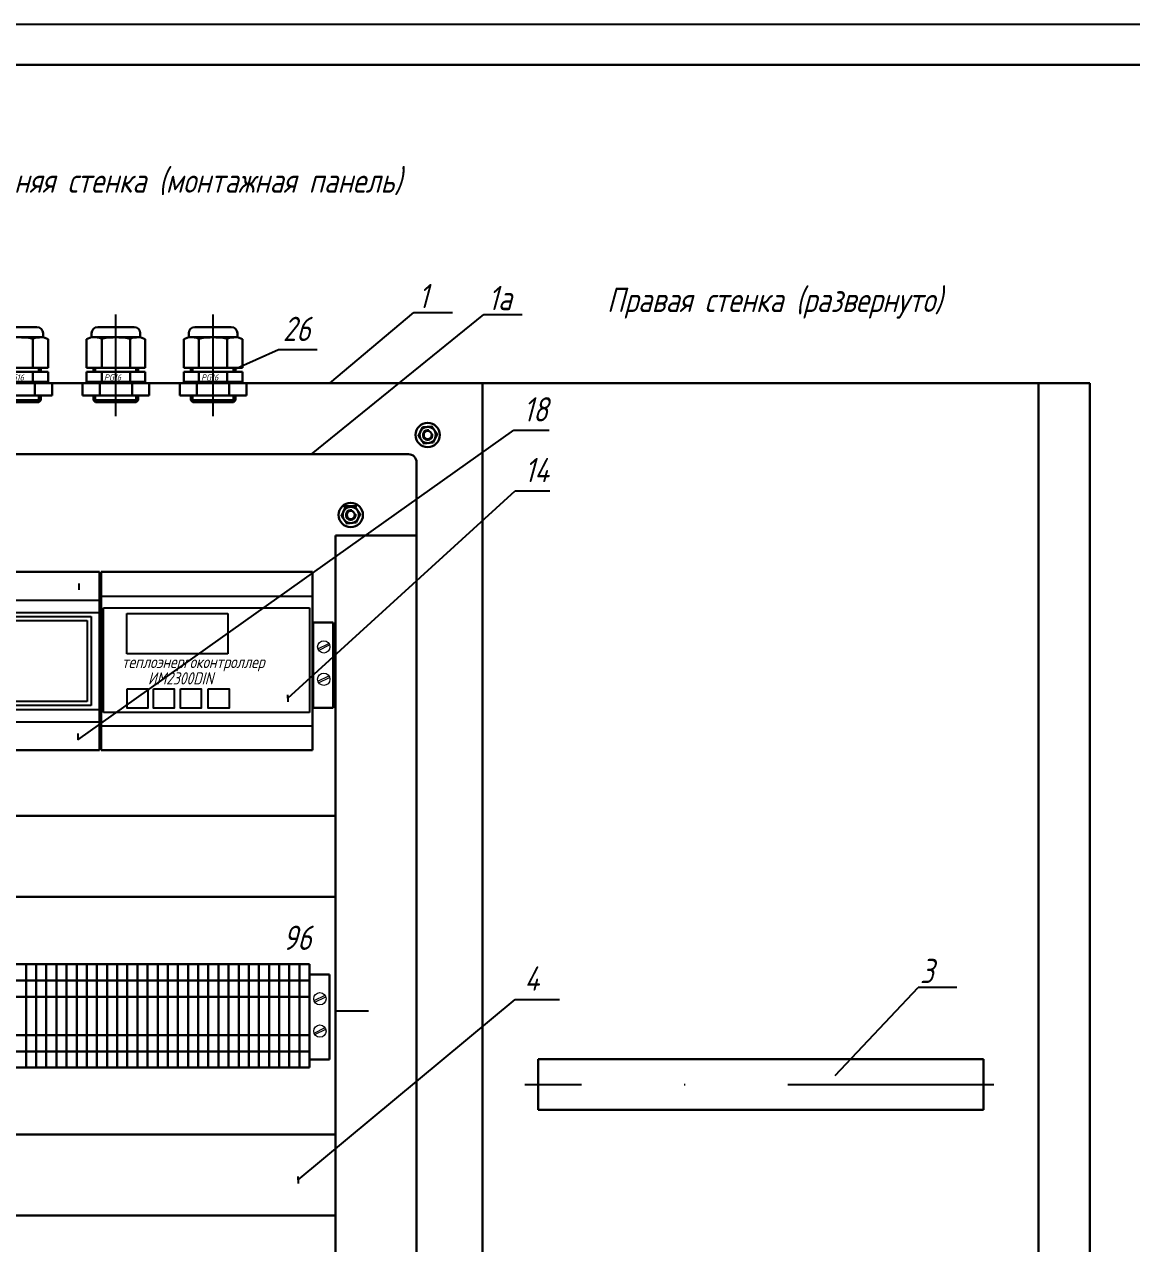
# Model space of a CAD drawing. Header units: millimetres. Extents: x 541 to 3142, y -35 to 600.
# Drawn here: x 1193.2 to 1329.9, y 448.5 to 599 of the extents above; entities that cross this region are included whole.
import ezdxf

# ---------------------------------------------------------------- set-up
doc = ezdxf.new("R2010")
doc.units = ezdxf.units.MM
doc.linetypes.add('DASHDOTX2', pattern=[50.8, 25.4, -12.7, 0, -12.7])
doc.layers.add('ссылки', color=7, linetype='Continuous')
doc.styles.add('GOST тип А', font='GOST_A.TTF', dxfattribs={"oblique": 15})
doc.styles.get("Standard").update_dxf_attribs({"font": 'GOST_A.TTF', "width": 0.8, "oblique": 15, "height": 3})

# ---------------------------------------------------------------- blocks, each defined once
blk = doc.blocks.new('PG16')
at = {"lineweight": 30}
for p, q in [((-3, 5.68), (-3, 6.18)), ((2.25, 6.93), (-2.25, 6.93)), ((3, 5.68), (3, 6.18)), ((-3.62, 5.43), (-3, 5.68)), ((-3.62, 5.43), (-3.62, 1.93)), ((3, 5.68), (-3, 5.68)), ((-1.75, 5.68), (-1.75, 1.93)), ((1.75, 5.68), (1.75, 1.93)), ((3.62, 5.43), (3, 5.68)), ((3.62, 5.43), (3.62, 1.93)), ((-3.62, 1.93), (3.62, 1.93)), ((-2.75, 1.43), (-2.75, 1.93)), ((2.75, 1.43), (2.75, 1.93)), ((-4.12, 0), (-4.12, -1.5)), ((4.12, 0), (-4.12, 0)), ((-3.62, 1.43), (-3.62, 0.18)), ((-3.62, 1.43), (3.62, 1.43)), ((-3.62, 0.18), (3.62, 0.18)), ((-2.75, 0), (-2.75, 0.18)), ((-2, 0), (-2, -1.5)), ((-1.75, 1.43), (-1.75, 0.18)), ((1.75, 1.43), (1.75, 0.18)), ((2, 0), (2, -1.5)), ((2.75, 0), (2.75, 0.18)), ((3.62, 1.43), (3.62, 0.18)), ((4.12, -1.5), (4.12, 0)), ((-4.12, -1.5), (4.12, -1.5)), ((-2.75, -2.07), (-2.75, -1.5)), ((2.75, -2.07), (2.75, -1.5)), ((-2.75, -2.07), (2.75, -2.07)), ((-2.75, -2.07), (-2.5, -2.32)), ((-2.5, -2.32), (2.5, -2.32)), ((2.75, -2.07), (2.5, -2.32))]:
    blk.add_line(p, q, dxfattribs=at)
for p, q in [((-2.5, 1.43), (-2.5, 1.93)), ((2.5, 1.43), (2.5, 1.93)), ((-2.5, 0), (-2.5, 0.18)), ((2.5, 0), (2.5, 0.18)), ((-2.5, -2.32), (-2.5, -1.5)), ((2.5, -2.32), (2.5, -1.5))]:
    blk.add_line(p, q)
for centre, start, end in [((-2.25, 6.18), 90, 180), ((2.25, 6.18), 0, 90)]:
    blk.add_arc(centre, 0.75, start, end, dxfattribs=at)
for centre, major_axis, ratio, start_param, end_param in [((-2.69, 5.43), (-0.937, 0), 0.266667, 3.141593, 4.712389), ((0, 5.43), (-1.75, 0), 0.142857, 3.141593, 6.283185), ((2.69, 5.43), (0.938, 0), 0.266667, 1.570796, 3.141593)]:
    blk.add_ellipse(centre, major_axis=major_axis, ratio=ratio, start_param=start_param, end_param=end_param, dxfattribs=at)
at = {"layer": 'ссылки', "lineweight": 30, "oblique": 15}
blk.add_text('PG16', height=0.75, dxfattribs=at).set_placement((-1.47, 0.35))

msp = doc.modelspace()

# ---------------------------------------------------------------- linework, layer by layer
at = {"color": 7}
for p, q in [((1774.3305, 599), (933.3305, 599)), ((1204.5312, 550.6614), (1204.5312, 563.1934)), ((1216.5312, 550.6614), (1216.5312, 563.1934)), ((1228.6848, 545.947), (1249.953, 563.1913)), ((1230.9274, 554.697), (1241.335, 563.4402)), ((1241.335, 563.4402), (1246.0942, 563.4402)), ((1249.953, 563.1913), (1254.7122, 563.1913)), ((1219.0816, 556.3916), (1224.6085, 558.8898)), ((1224.6085, 558.8898), (1229.3677, 558.8898)), ((1199.8474, 510.6736), (1253.6691, 548.9118)), ((1253.6691, 548.9118), (1258.0454, 548.9118)), ((1225.7482, 515.8545), (1253.8184, 541.4253)), ((1253.8184, 541.4253), (1258.123, 541.4253)), ((1202.6998, 531.422), (1206.0212, 531.422)), ((1199.9498, 529.9965), (1199.9498, 529.198)), ((1202.6998, 528.4173), (1228.796, 528.4173)), ((1162.4941, 527.922), (1202.4941, 527.922)), ((1202.9981, 526.9685), (1228.4371, 526.9685)), ((1202.9981, 514.0714), (1202.9981, 526.9685)), ((1228.4371, 526.9685), (1228.4371, 514.0714)), ((1162.4941, 526.422), (1202.4941, 526.422)), ((1163.7441, 525.922), (1201.4941, 525.922)), ((1164.4941, 525.422), (1200.9941, 525.422)), ((1200.9941, 525.422), (1200.9941, 515.422)), ((1201.4941, 525.922), (1201.4941, 514.922)), ((1205.8603, 526.2905), (1218.3703, 526.2905)), ((1205.8603, 521.2905), (1205.8603, 526.2905)), ((1218.3703, 526.2905), (1218.3703, 521.2905)), ((1231.3639, 525.1599), (1228.9033, 525.1599)), ((1231.3107, 525.1599), (1228.9033, 525.1599)), ((1218.3703, 521.2905), (1205.8603, 521.2905)), ((1225.7482, 515.8545), (1225.7482, 516.2452)), ((1201.4941, 514.922), (1163.4941, 514.922)), ((1200.9941, 515.422), (1163.9941, 515.422)), ((1225.7482, 515.8545), (1225.7482, 515.8545)), ((1225.7482, 515.8545), (1225.7482, 515.3701)), ((1162.4941, 514.422), (1202.4941, 514.422)), ((1228.4371, 514.0714), (1202.9981, 514.0714)), ((1162.4941, 512.922), (1202.4941, 512.922)), ((1202.6998, 512.4267), (1228.796, 512.4267)), ((1199.8474, 511.4722), (1199.8474, 510.6736)), ((1202.6998, 509.422), (1206.0212, 509.422)), ((1230.9, 481.7403), (1228.4393, 481.7403)), ((1230.8467, 481.7403), (1228.4393, 481.7403)), ((1293.3517, 469.2637), (1303.5838, 480.1219)), ((1308.343, 480.1219), (1303.5838, 480.1219)), ((1227.0275, 456.3979), (1253.8184, 478.6533)), ((1253.8184, 478.6533), (1259.3057, 478.6533)), ((1231.6562, 477.2337), (1235.7289, 477.2337)), ((1227.0275, 456.3979), (1227.0275, 456.7887)), ((1227.0275, 456.3979), (1227.0275, 456.3979)), ((1227.0275, 456.3979), (1227.0275, 455.9135))]:
    msp.add_line(p, q, dxfattribs=at)
at = {"color": 7, "lineweight": 30}
for p, q in [((953.3305, 594), (1769.3305, 594)), ((1087.2812, 554.697), (1249.7812, 554.697)), ((1249.7812, 554.697), (1249.7812, 304.697)), ((1249.7812, 554.697), (1324.7812, 554.697)), ((1318.4316, 554.697), (1318.4316, 304.697)), ((1324.7812, 554.697), (1324.7812, 304.697)), ((1096.4062, 545.947), (1240.6562, 545.947)), ((1241.6562, 544.947), (1241.6562, 336.3742)), ((1234.2662, 539.5152), (1232.4722, 539.5152)), ((1231.6562, 535.919), (1241.6562, 535.919)), ((1231.6562, 535.919), (1231.6562, 324.0339)), ((1241.6562, 533.0268), (1241.6562, 314.447)), ((1162.4941, 531.422), (1202.4941, 531.422)), ((1202.4941, 531.422), (1202.4941, 509.422)), ((1202.6998, 531.422), (1202.6998, 509.422)), ((1202.6998, 531.422), (1228.796, 531.422)), ((1228.796, 531.422), (1228.796, 509.422)), ((1202.6577, 524.8869), (1202.505, 524.8869)), ((1228.9065, 524.8869), (1228.7538, 524.8869)), ((1231.3639, 525.1599), (1228.9033, 525.1599)), ((1228.9033, 514.6599), (1228.9033, 525.1599)), ((1228.9033, 514.6599), (1228.9033, 525.1599)), ((1231.3639, 514.6599), (1231.3639, 525.1599)), ((1202.6789, 523.6369), (1202.5263, 523.6369)), ((1228.9277, 523.6369), (1228.775, 523.6369)), ((1202.6882, 517.3869), (1202.5356, 517.3869)), ((1228.9252, 517.3869), (1228.7725, 517.3869)), ((1202.6882, 516.1369), (1202.5356, 516.1369)), ((1228.9252, 516.1369), (1228.7725, 516.1369)), ((1231.3521, 514.6599), (1228.8915, 514.6599)), ((1162.4941, 509.422), (1202.4941, 509.422)), ((1202.6998, 509.422), (1228.796, 509.422)), ((1105.4062, 501.3183), (1231.6562, 501.3183)), ((1105.4062, 491.3183), (1231.6562, 491.3183)), ((1228.4393, 482.9903), (1149.6893, 482.9903)), ((1193.4393, 470.2403), (1193.4393, 482.9903)), ((1193.4393, 470.2403), (1193.4393, 482.9903)), ((1194.6893, 470.2403), (1194.6893, 482.9903)), ((1194.6893, 470.2403), (1194.6893, 482.9903)), ((1195.9393, 470.2403), (1195.9393, 482.9903)), ((1195.9393, 470.2403), (1195.9393, 482.9903)), ((1197.1893, 470.2403), (1197.1893, 482.9903)), ((1197.1893, 470.2403), (1197.1893, 482.9903)), ((1198.4393, 470.2403), (1198.4393, 482.9903)), ((1198.4393, 470.2403), (1198.4393, 482.9903)), ((1199.6893, 470.2403), (1199.6893, 482.9903)), ((1199.6893, 470.2403), (1199.6893, 482.9903)), ((1200.9393, 470.2403), (1200.9393, 482.9903)), ((1200.9393, 470.2403), (1200.9393, 482.9903)), ((1202.1893, 470.2403), (1202.1893, 482.9903)), ((1202.1893, 470.2403), (1202.1893, 482.9903)), ((1203.4393, 470.2403), (1203.4393, 482.9903)), ((1203.4393, 470.2403), (1203.4393, 482.9903)), ((1204.6893, 470.2403), (1204.6893, 482.9903)), ((1204.6893, 470.2403), (1204.6893, 482.9903)), ((1204.6893, 470.2403), (1204.6893, 482.9903)), ((1205.9393, 470.2403), (1205.9393, 482.9903)), ((1205.9393, 470.2403), (1205.9393, 482.9903)), ((1205.9393, 470.2403), (1205.9393, 482.9903)), ((1207.1893, 470.2403), (1207.1893, 482.9903)), ((1207.1893, 470.2403), (1207.1893, 482.9903)), ((1208.4393, 470.2403), (1208.4393, 482.9903)), ((1208.4393, 470.2403), (1208.4393, 482.9903)), ((1209.6893, 470.2403), (1209.6893, 482.9903)), ((1209.6893, 470.2403), (1209.6893, 482.9903)), ((1210.9393, 470.2403), (1210.9393, 482.9903)), ((1210.9393, 470.2403), (1210.9393, 482.9903)), ((1212.1893, 470.2403), (1212.1893, 482.9903)), ((1212.1893, 470.2403), (1212.1893, 482.9903)), ((1213.4393, 470.2403), (1213.4393, 482.9903)), ((1213.4393, 470.2403), (1213.4393, 482.9903)), ((1214.6893, 470.2403), (1214.6893, 482.9903)), ((1214.6893, 470.2403), (1214.6893, 482.9903)), ((1215.9393, 470.2403), (1215.9393, 482.9903)), ((1215.9393, 470.2403), (1215.9393, 482.9903)), ((1217.1893, 470.2403), (1217.1893, 482.9903)), ((1217.1893, 470.2403), (1217.1893, 482.9903)), ((1218.4393, 470.2403), (1218.4393, 482.9903)), ((1218.4393, 470.2403), (1218.4393, 482.9903)), ((1219.6893, 470.2403), (1219.6893, 482.9903)), ((1219.6893, 470.2403), (1219.6893, 482.9903)), ((1219.6893, 470.2403), (1219.6893, 482.9903)), ((1220.9393, 470.2403), (1220.9393, 482.9903)), ((1220.9393, 470.2403), (1220.9393, 482.9903)), ((1220.9393, 470.2403), (1220.9393, 482.9903)), ((1222.1893, 470.2403), (1222.1893, 482.9903)), ((1222.1893, 470.2403), (1222.1893, 482.9903)), ((1223.4393, 470.2403), (1223.4393, 482.9903)), ((1223.4393, 470.2403), (1223.4393, 482.9903)), ((1224.6893, 470.2403), (1224.6893, 482.9903)), ((1225.9393, 470.2403), (1225.9393, 482.9903)), ((1227.1893, 470.2403), (1227.1893, 482.9903)), ((1228.4393, 470.2403), (1228.4393, 482.9903)), ((1230.9, 481.7403), (1228.4393, 481.7403)), ((1230.9, 471.2403), (1230.9, 481.7403)), ((1228.4393, 480.9903), (1108.4499, 480.9903)), ((1228.4393, 478.9903), (1108.4499, 478.9903)), ((1108.4499, 474.2403), (1228.4393, 474.2403)), ((1108.4499, 472.2403), (1228.4393, 472.2403)), ((1230.9, 471.2403), (1228.5, 471.2403)), ((1311.6493, 471.2637), (1256.6493, 471.2637)), ((1256.6493, 471.2637), (1256.6493, 465.0137)), ((1311.6493, 471.2637), (1311.6493, 465.0137)), ((1149.6893, 470.2403), (1228.4393, 470.2403)), ((1311.6493, 465.0137), (1256.6493, 465.0137)), ((1105.4062, 461.9761), (1231.6562, 461.9761)), ((1105.4062, 451.9761), (1231.6562, 451.9761))]:
    msp.add_line(p, q, dxfattribs=at)
at = {"color": 7, "linetype": 'Continuous', "lineweight": 0}
for p, q in [((1229.4737, 521.9168), (1230.8197, 522.5875)), ((1229.5656, 521.7324), (1230.9116, 522.403)), ((1229.4619, 517.9168), (1230.8078, 518.5875)), ((1229.5538, 517.7324), (1230.8997, 518.403)), ((1229.0098, 478.4972), (1230.3557, 479.1678)), ((1229.1017, 478.3128), (1230.4476, 478.9834)), ((1229.0098, 474.4972), (1230.3557, 475.1678)), ((1229.1017, 474.3128), (1230.4476, 474.9834))]:
    msp.add_line(p, q, dxfattribs=at)
at = {"color": 7, "linetype": 'DASHDOTX2'}
msp.add_line((1312.9132, 468.1118), (1255.0242, 468.1118), dxfattribs=at)
at = {"color": 7, "lineweight": 30}
for points in [[(1242.3689, 549.2679), (1241.8809, 548.2214), (1242.5432, 547.2755), (1243.6935, 547.3761), (1244.1815, 548.4226), (1243.5192, 549.3685)], [(1232.8689, 539.3929), (1232.3809, 538.3464), (1233.0432, 537.4005), (1234.1935, 537.5011), (1234.6815, 538.5476), (1234.0192, 539.4935)]]:
    msp.add_lwpolyline(points, close=True, dxfattribs=at)
at = {"color": 7}
for points in [[(1205.9103, 517.002), (1208.4798, 517.002), (1208.4798, 514.6056), (1205.9103, 514.6056)], [(1209.1649, 517.002), (1211.7344, 517.002), (1211.7344, 514.6056), (1209.1649, 514.6056)], [(1212.5052, 517.002), (1215.0747, 517.002), (1215.0747, 514.6056), (1212.5052, 514.6056)], [(1215.9311, 517.002), (1218.5006, 517.002), (1218.5006, 514.6056), (1215.9311, 514.6056)]]:
    msp.add_lwpolyline(points, close=True, dxfattribs=at)
at = {"color": 7, "lineweight": 30}
for centre, radius in [((1243.0312, 548.322), 1.5), ((1243.0312, 548.322), 1), ((1243.0312, 548.322), 1), ((1243.0312, 548.322), 1), ((1243.0312, 548.322), 0.5), ((1233.5312, 538.447), 1.5), ((1233.5312, 538.447), 1), ((1233.5312, 538.447), 1), ((1233.5312, 538.447), 1), ((1233.5312, 538.447), 0.5)]:
    msp.add_circle(centre, radius, dxfattribs=at)
at = {"color": 7, "linetype": 'Continuous', "lineweight": 0}
for centre in [(1230.1927, 522.1599), (1230.1927, 518.1599), (1229.7287, 478.7403), (1229.7287, 474.7403)]:
    msp.add_circle(centre, 0.7589, dxfattribs=at)
at = {"color": 7}
for centre in [(1243.0312, 548.322), (1233.5312, 538.447)]:
    msp.add_arc(centre, 0.6127, 77.654356, 9.494214, dxfattribs=at)
at = {"color": 7, "lineweight": 30}
msp.add_arc((1240.6562, 544.947), 1, 0, 90, dxfattribs=at)

# ---------------------------------------------------------------- block references
at = {"color": 7}
for p in [(1192.5312, 554.697), (1204.5312, 554.697), (1216.5312, 554.697)]:
    msp.add_blockref('PG16', p, dxfattribs=at)

# ---------------------------------------------------------------- texts
at = {"layer": 'ссылки', "color": 7, "oblique": 15}
for s, height, p in [('    Щит ЩМП-5-0 IP54. Вид на внутренней плоскости. Передняя стенка (монтажная панель)', 3, (1095.6994, 578.2206)), ('Правая стенка (развернуто)', 3, (1265.1624, 563.4989)), ('18', 3, (1254.8158, 549.9806)), ('14', 3, (1254.9651, 542.4941)), ('теплоэнергоконтроллер', 1.5, (1205.2551, 519.5473)), ('ИМ2300DIN', 1.5, (1208.4892, 517.5288)), ('3', 3, (1303.7976, 480.6547)), ('4', 3, (1254.9651, 479.7221))]:
    msp.add_text(s, height=height, dxfattribs=at).set_placement(p)
at = {"layer": 'ссылки', "color": 7, "style": 'GOST тип А', "oblique": 15}
for s, p in [('1', (1241.8693, 563.973)), ('1a', (1250.4873, 563.7241)), ('26', (1225.1428, 559.9135)), ('96', (1225.1428, 484.7624))]:
    msp.add_text(s, height=3, dxfattribs=at).set_placement(p)

doc.saveas('drawing.dxf')
